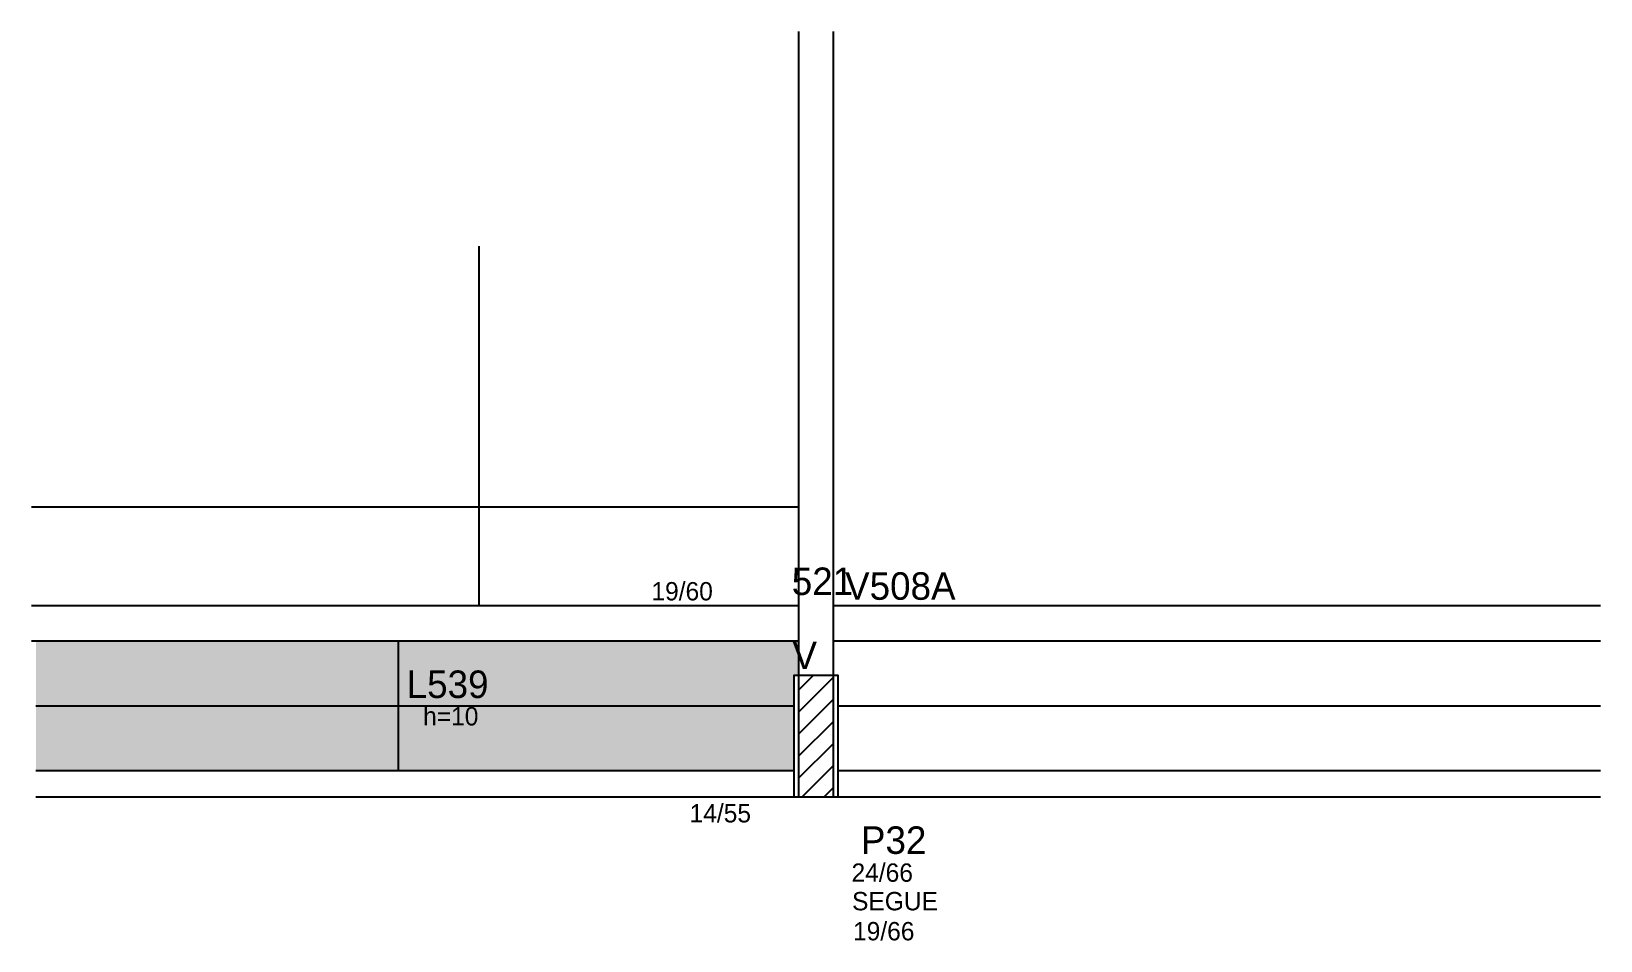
# Model space of a CAD drawing. Header units: metres. Extents: x 5363 to 6218, y 2392 to 2887.
import ezdxf

# ---------------------------------------------------------------- set-up
doc = ezdxf.new("R2010")
doc.units = ezdxf.units.M
for name, color, linetype in [('3', 7, 'Continuous'), ('4', 7, 'Continuous'), ('7', 7, 'Continuous'), ('Painéis', 7, 'Continuous'), ('REAPROVEITAMENTO', 7, 'Continuous')]:
    doc.layers.add(name, color=color, linetype=linetype)

msp = doc.modelspace()

# ---------------------------------------------------------------- hatches: boundary and pattern name
at = {"layer": 'REAPROVEITAMENTO'}
h = msp.add_hatch(color=7, dxfattribs=at)
h.dxf.hatch_style = 1
h.paths.add_polyline_path([(5780.53, 2535.94), (5778.03, 2535.94), (5778.03, 2535.94), (5778.22, 2483.94), (5778.22, 2483.94), (5365.22, 2483.94), (5365.22, 2483.94), (5365.22, 2554.94), (5365.22, 2554.94), (5780.72, 2554.94), (5780.72, 2554.94), (5780.53, 2535.94)])

# ---------------------------------------------------------------- linework, layer by layer
at = {"layer": '3', "color": 7, "lineweight": 25}
for p, q in [((5780.72, 2573.94), (5780.72, 2554.94)), ((5780.72, 2528.04), (5788.62, 2535.94)), ((5780.72, 2516.02), (5799.72, 2535.02)), ((5780.72, 2504), (5799.72, 2523)), ((5780.72, 2491.98), (5799.72, 2510.98)), ((5780.72, 2479.96), (5799.72, 2498.96)), ((5782.72, 2469.94), (5799.72, 2486.94)), ((5794.74, 2469.94), (5799.72, 2474.92))]:
    msp.add_line(p, q, dxfattribs=at)
for points in [[(5780.72, 2886.94), (5780.72, 2573.94)], [(5799.72, 2554.94), (5799.72, 2886.94)], [(5780.72, 2573.94), (5362.72, 2573.94)], [(6217.72, 2573.94), (5799.72, 2573.94)], [(5362.72, 2554.94), (5780.72, 2554.94)], [(5780.72, 2554.94), (5780.72, 2535.94)], [(5799.72, 2554.94), (6217.72, 2554.94)], [(5799.72, 2535.94), (5799.72, 2554.94)], [(5778.22, 2483.94), (5365.22, 2483.94)], [(6217.72, 2483.94), (5802.22, 2483.94)], [(5365.22, 2469.94), (5778.22, 2469.94)], [(5802.22, 2469.94), (6217.72, 2469.94)]]:
    msp.add_lwpolyline(points, dxfattribs=at)
at = {"layer": '7', "color": 7, "lineweight": 25}
for points in [[(5778.22, 2469.94), (5802.22, 2469.94), (5802.22, 2535.94), (5778.22, 2535.94), (5778.22, 2469.94)], [(5780.72, 2469.94), (5799.72, 2469.94), (5799.72, 2535.94), (5780.72, 2535.94), (5780.72, 2469.94)]]:
    msp.add_lwpolyline(points, dxfattribs=at)
at = {"layer": 'Painéis', "color": 7, "lineweight": 25}
for p, q in [((5606.72, 2573.94), (5606.72, 2769.94)), ((5362.72, 2627.94), (5780.72, 2627.94)), ((5562.72, 2483.94), (5562.72, 2554.94)), ((5365.22, 2519.44), (5778.22, 2519.44)), ((5802.22, 2519.44), (6217.72, 2519.44))]:
    msp.add_line(p, q, dxfattribs=at)

# ---------------------------------------------------------------- texts
at = {"layer": '3', "color": 7, "lineweight": 25}
for s, p in [('19/60', (5700.55, 2576.88)), ('h=10', (5576.16, 2508.78)), ('14/55', (5721.35, 2455.91)), ('24/66', (5809.58, 2423.57)), ('SEGUE', (5809.86, 2408.02)), ('19/66', (5810.4, 2391.66))]:
    msp.add_text(s, height=10, dxfattribs=at).set_placement(p)
at = {"layer": '4', "color": 7, "lineweight": 25}
for s, p in [('521', (5777.02, 2579.81)), ('V508A', (5806.06, 2577.23)), ('V', (5777.39, 2539.43)), ('L539', (5567.19, 2523.7)), ('P32', (5814.69, 2438.77))]:
    msp.add_text(s, height=15, dxfattribs=at).set_placement(p)

doc.saveas('drawing.dxf')
